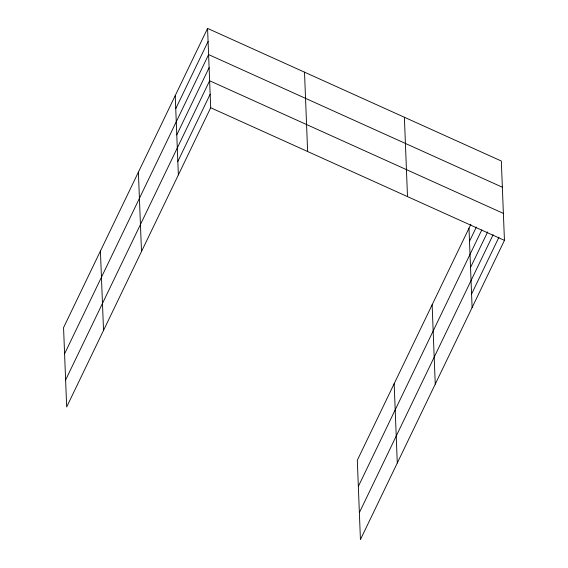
<?xml version="1.0" encoding="UTF-8"?>
<svg xmlns="http://www.w3.org/2000/svg" width="568" height="568" viewBox="0 0 568 568"><rect width="100%" height="100%" fill="white"/><g stroke="black" fill="none" stroke-linecap="round" stroke-linejoin="round"><path stroke-width="0.85" d="M207.569 28.4L63.559 327.622L66.676 406.972L210.685 107.75L207.569 28.4L501.324 161.028L504.441 240.378L360.431 539.6L357.315 460.25L470.893 224.254M175.753 108.673L208.08 41.492M64.589 353.807L208.598 54.585L502.346 187.213M176.776 134.864L209.109 67.677M65.618 379.992L209.627 80.77L503.376 213.398M177.827 161.447L210.153 94.26M469.502 241.301L476.346 227.072M358.344 486.435L481.806 229.891M470.531 267.485L487.649 231.921M359.374 512.62L493.109 234.74M471.575 294.068L498.967 237.161M210.685 107.75L504.441 240.378M468.99 228.208L472.107 307.558M432.134 304.782L435.251 384.131M404.38 117.257L407.497 196.613M394.164 383.677L397.288 463.026M304.505 72.164L307.622 151.521M175.235 95.58L178.352 174.937M138.386 172.154L141.503 251.51M100.415 251.049L103.532 330.399"/></g></svg>
